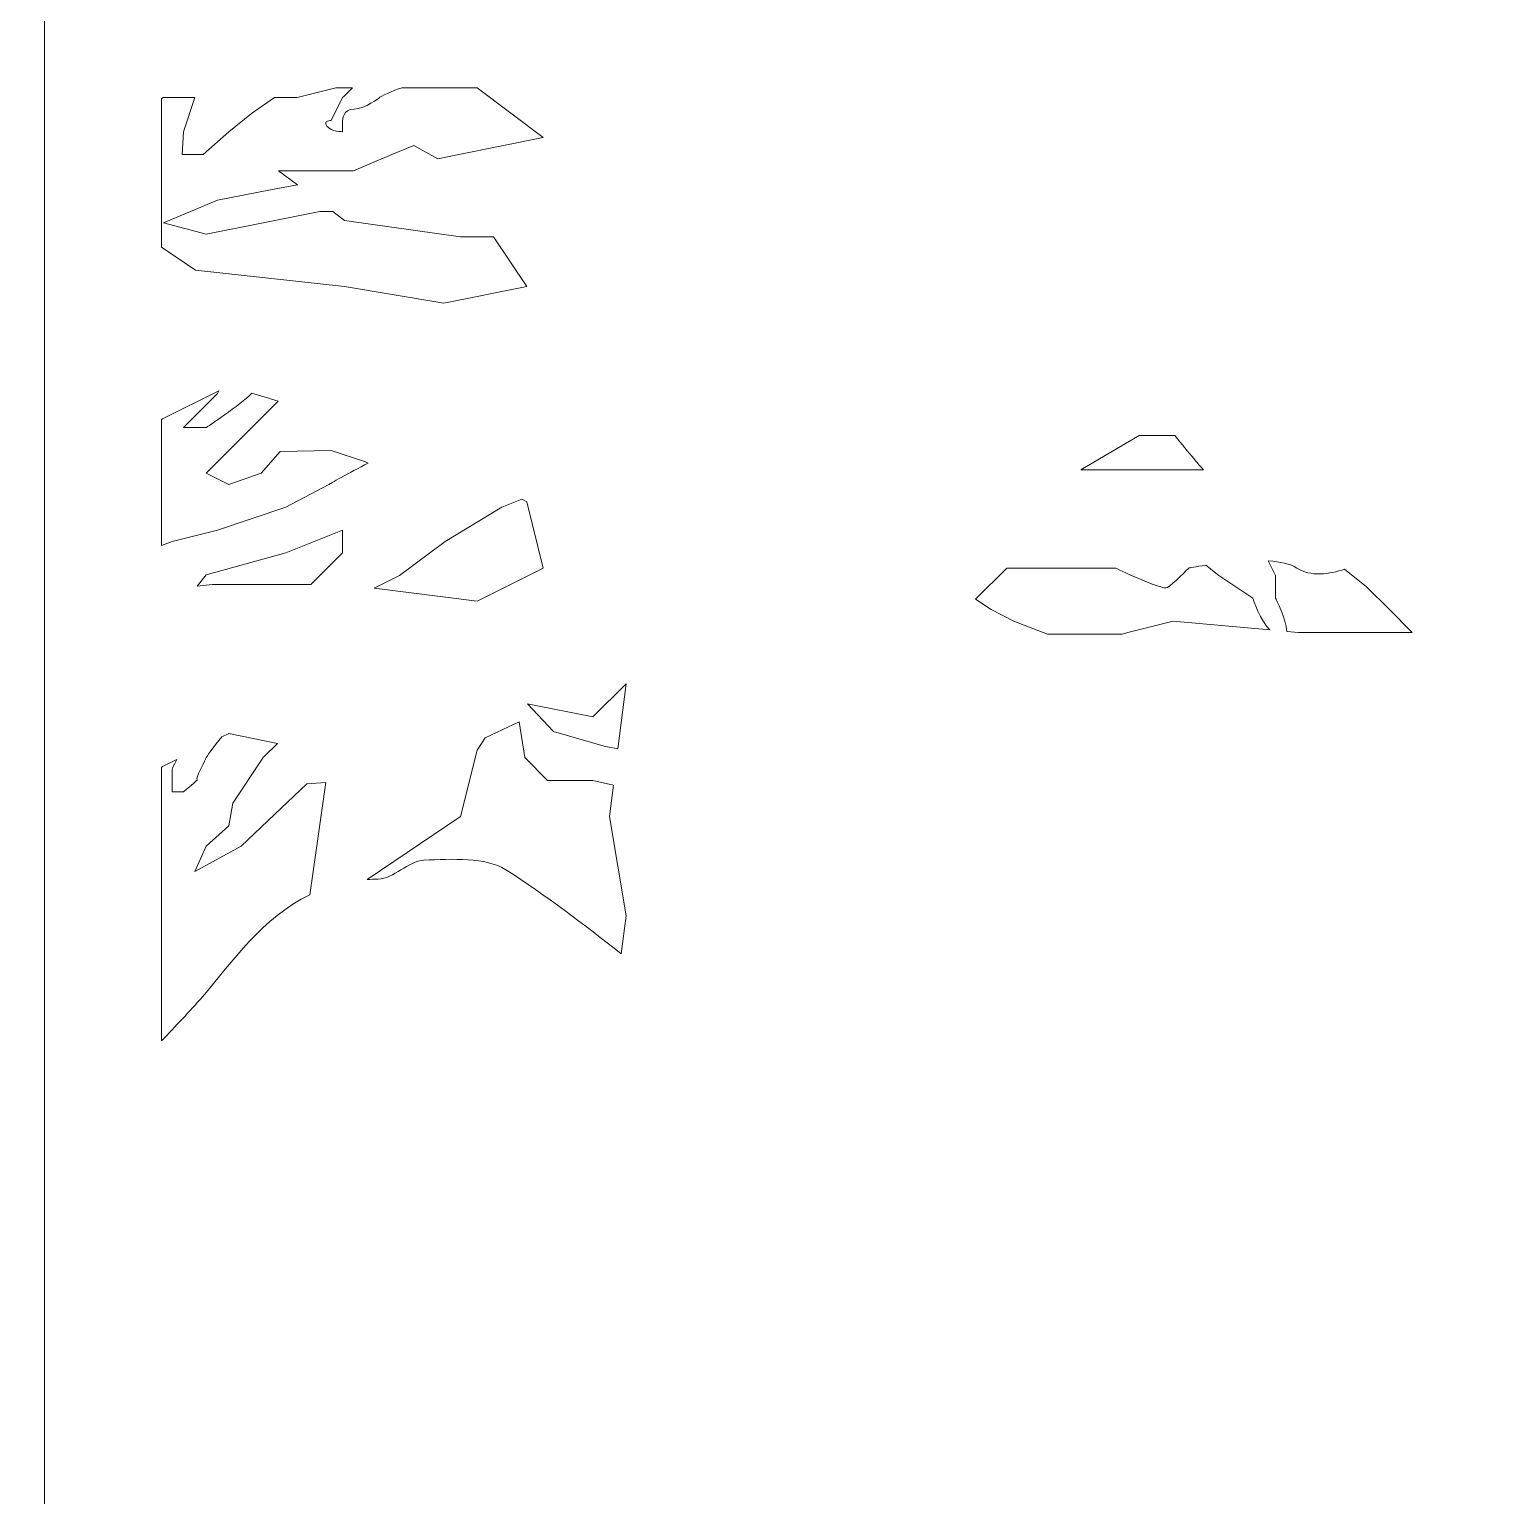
# Model space of a CAD drawing. Extents: x -2 to 9008, y -1000 to 0.
# Drawn here: x 1142.4 to 1392.6, y -749.6 to -499.2 of the extents above; entities that cross this region are included whole.
import ezdxf

# ---------------------------------------------------------------- set-up
doc = ezdxf.new("R2010")
doc.units = 0
doc.header["$MEASUREMENT"] = 0
doc.layers.add('Layer 1', color=7, linetype='Continuous')

# ---------------------------------------------------------------- blocks, each defined once
blk = doc.blocks.new('block 7')
at = {"layer": 'Layer 1', "lineweight": 0}
for points in [[(1201.26, -594.65), (1205.62, -592.47), (1213.39, -586.64), (1223.11, -580.81), (1226.49, -579.46), (1227.34, -579.88), (1230.16, -591.19), (1218.85, -596.85), (1201.26, -594.65)], [(1195.9, -584.7), (1195.9, -588.58), (1190.47, -594.02), (1173.62, -594.02), (1171.03, -594.31), (1172.59, -592.33), (1186.19, -588.58), (1195.9, -584.7)], [(1242.92, -622.04), (1240.59, -621.62), (1231.89, -619.1), (1227.46, -614.4), (1238.65, -616.63), (1244.3, -610.98), (1242.92, -622.04)]]:
    blk.add_lwpolyline(points, dxfattribs=at)
for points, knots in [([(1144.96, 0), (1144.96, 0), (1144.96, -387.67), (1144.96, -387.67), (1144.96, -387.67), (1144.96, -389.9), (1144.96, -389.9), (1144.96, -389.9), (1144.96, -402.58), (1144.96, -402.58), (1144.96, -402.58), (1144.96, -409.55), (1144.96, -409.55), (1144.96, -409.55), (1144.96, -416.56), (1144.96, -416.56), (1144.96, -416.56), (1144.96, -422.52), (1144.96, -422.52), (1144.96, -422.52), (1144.96, -455.49), (1144.96, -455.49), (1144.96, -455.49), (1144.96, -470.32), (1144.96, -470.32), (1144.96, -470.32), (1144.96, -475.2), (1144.96, -475.2), (1144.68, -475.57), (1144.21, -475.88), (1143.44, -475.88), (1142.39, -475.88), (1143.61, -476.45), (1144.96, -476.67), (1144.96, -476.67), (1144.96, -485.16), (1144.96, -485.16), (1144.96, -485.16), (1144.96, -492.24), (1144.96, -492.24), (1144.96, -492.24), (1144.96, -500.31), (1144.96, -500.31), (1144.96, -500.31), (1144.96, -518.7), (1144.96, -518.7), (1144.96, -518.7), (1144.96, -531.82), (1144.96, -531.82), (1144.96, -531.82), (1144.96, -558.91), (1144.96, -558.91), (1144.96, -558.91), (1144.96, -597.92), (1144.96, -597.92), (1144.96, -597.92), (1144.96, -624.27), (1144.96, -624.27), (1144.96, -624.27), (1144.96, -625.85), (1144.96, -625.85), (1144.96, -625.85), (1144.96, -634.75), (1144.96, -634.75), (1144.96, -634.75), (1144.96, -703.41), (1144.96, -703.41), (1144.96, -703.41), (1144.96, -1000), (1144.96, -1000), (1144.96, -1000), (2144.96, -1000), (2144.96, -1000), (2144.96, -1000), (2144.96, -576.68), (2144.96, -576.68), (2144.96, -576.68), (2144.96, 0), (2144.96, 0), (2144.96, 0), (1144.96, 0), (1144.96, 0)], [0, 0, 0, 0, 1, 1, 1, 2, 2, 2, 3, 3, 3, 4, 4, 4, 5, 5, 5, 6, 6, 6, 7, 7, 7, 8, 8, 8, 9, 9, 9, 10, 10, 10, 11, 11, 11, 12, 12, 12, 13, 13, 13, 14, 14, 14, 15, 15, 15, 16, 16, 16, 17, 17, 17, 18, 18, 18, 19, 19, 19, 20, 20, 20, 21, 21, 21, 22, 22, 22, 23, 23, 23, 24, 24, 24, 25, 25, 25, 26, 26, 26, 27, 27, 27, 27]), ([(1216.03, -520.51), (1216.03, -520.51), (1212.15, -521.29), (1212.15, -521.29), (1212.15, -521.29), (1208.06, -519.06), (1208.06, -519.06), (1208.06, -519.06), (1204.32, -520.58), (1204.32, -520.58), (1204.32, -520.58), (1197.77, -523.34), (1197.77, -523.34), (1197.77, -523.34), (1184.93, -523.34), (1184.93, -523.34), (1184.93, -523.34), (1188.16, -525.77), (1188.16, -525.77), (1188.16, -525.77), (1183.6, -526.62), (1183.6, -526.62), (1183.6, -526.62), (1174.53, -528.35), (1174.53, -528.35), (1174.53, -528.35), (1165.32, -532.23), (1165.32, -532.23), (1165.32, -532.23), (1172.59, -534.18), (1172.59, -534.18), (1172.59, -534.18), (1182.3, -532.23), (1182.3, -532.23), (1182.3, -532.23), (1192.01, -530.29), (1192.01, -530.29), (1192.01, -530.29), (1194.2, -530.29), (1194.2, -530.29), (1194.2, -530.29), (1196.24, -531.82), (1196.24, -531.82), (1196.24, -531.82), (1216.03, -534.65), (1216.03, -534.65), (1221.68, -534.65), (1221.68, -534.65), (1221.68, -534.65), (1221.68, -534.65), (1227.34, -543.13), (1227.34, -543.13), (1227.34, -543.13), (1213.2, -545.96), (1213.2, -545.96), (1213.2, -545.96), (1196.24, -543.13), (1196.24, -543.13), (1196.24, -543.13), (1170.79, -540.3), (1170.79, -540.3), (1170.79, -540.3), (1164.96, -536.42), (1164.96, -536.42), (1164.96, -536.42), (1164.96, -511.07), (1164.96, -511.07), (1165.05, -511), (1165.14, -510.93), (1165.24, -510.86), (1165.24, -510.86), (1170.64, -510.86), (1170.64, -510.86), (1170.64, -510.86), (1168.7, -516.69), (1168.7, -516.69), (1168.7, -516.69), (1168.48, -520.58), (1168.48, -520.58), (1168.48, -520.58), (1172.08, -520.58), (1172.08, -520.58), (1172.08, -520.58), (1176.47, -516.69), (1176.47, -516.69), (1176.47, -516.69), (1180.36, -513.59), (1180.36, -513.59), (1180.36, -513.59), (1184.24, -510.86), (1184.24, -510.86), (1184.24, -510.86), (1188.13, -510.86), (1188.13, -510.86), (1188.13, -510.86), (1194.76, -509.2), (1194.76, -509.2), (1194.76, -509.2), (1197.56, -509.2), (1197.56, -509.2), (1197.14, -509.62), (1195.9, -510.86), (1195.9, -510.86), (1195.9, -510.86), (1193.96, -514.75), (1193.96, -514.75), (1193.96, -514.75), (1192.45, -514.75), (1193.2, -515.72), (1193.96, -516.69), (1195.9, -516.69), (1195.9, -516.69), (1195.9, -516.69), (1195.9, -514.75), (1195.9, -514.75), (1195.9, -514.75), (1195.9, -512.81), (1197.84, -512.81), (1199.79, -512.81), (1202.17, -510.86), (1202.17, -510.86), (1202.17, -510.86), (1204.54, -509.49), (1206.05, -509.2), (1206.05, -509.2), (1218.85, -509.2), (1218.85, -509.2), (1218.85, -509.2), (1230.16, -517.68), (1230.16, -517.68), (1230.16, -517.68), (1216.03, -520.51), (1216.03, -520.51)], [0, 0, 0, 0, 1, 1, 1, 2, 2, 2, 3, 3, 3, 4, 4, 4, 5, 5, 5, 6, 6, 6, 7, 7, 7, 8, 8, 8, 9, 9, 9, 10, 10, 10, 11, 11, 11, 12, 12, 12, 13, 13, 13, 14, 14, 14, 15, 15, 15, 16, 16, 16, 17, 17, 17, 18, 18, 18, 19, 19, 19, 20, 20, 20, 21, 21, 21, 22, 22, 22, 23, 23, 23, 24, 24, 24, 25, 25, 25, 26, 26, 26, 27, 27, 27, 28, 28, 28, 29, 29, 29, 30, 30, 30, 31, 31, 31, 32, 32, 32, 33, 33, 33, 34, 34, 34, 35, 35, 35, 36, 36, 36, 37, 37, 37, 38, 38, 38, 39, 39, 39, 40, 40, 40, 41, 41, 41, 42, 42, 42, 43, 43, 43, 44, 44, 44, 44]), ([(1172.59, -567.21), (1172.59, -567.21), (1178.41, -563.33), (1180.36, -561.38), (1180.37, -561.37), (1180.39, -561.36), (1180.4, -561.35), (1181.9, -561.81), (1183.41, -562.26), (1184.89, -562.68), (1184.89, -562.68), (1172.59, -574.98), (1172.59, -574.98), (1172.59, -574.98), (1176.47, -576.93), (1176.47, -576.93), (1176.47, -576.93), (1182.01, -574.98), (1182.01, -574.98), (1182.01, -574.98), (1185.21, -571.31), (1185.21, -571.31), (1185.21, -571.31), (1193.96, -571.1), (1193.96, -571.1), (1193.96, -571.1), (1199.79, -573.04), (1199.79, -573.04), (1199.79, -573.04), (1200.27, -573.28), (1200.27, -573.28), (1196.99, -574.93), (1193.53, -576.93), (1193.53, -576.93), (1193.53, -576.93), (1186.19, -580.81), (1186.19, -580.81), (1186.19, -580.81), (1174.53, -584.7), (1174.53, -584.7), (1174.53, -584.7), (1166.76, -586.64), (1166.76, -586.64), (1166.76, -586.64), (1164.96, -587.36), (1164.96, -587.36), (1164.96, -587.36), (1164.96, -565.77), (1164.96, -565.77), (1165.08, -565.75), (1165.14, -565.74), (1165.14, -565.74), (1165.14, -565.74), (1174.75, -560.94), (1174.75, -560.94), (1174.75, -560.94), (1174.53, -561.38), (1174.53, -561.38), (1174.53, -561.38), (1170.64, -565.27), (1170.64, -565.27), (1170.64, -565.27), (1168.7, -567.21), (1168.7, -567.21), (1168.7, -567.21), (1172.59, -567.21), (1172.59, -567.21)], [0, 0, 0, 0, 1, 1, 1, 2, 2, 2, 3, 3, 3, 4, 4, 4, 5, 5, 5, 6, 6, 6, 7, 7, 7, 8, 8, 8, 9, 9, 9, 10, 10, 10, 11, 11, 11, 12, 12, 12, 13, 13, 13, 14, 14, 14, 15, 15, 15, 16, 16, 16, 17, 17, 17, 18, 18, 18, 19, 19, 19, 20, 20, 20, 21, 21, 21, 22, 22, 22, 22]), ([(1321.99, -574.44), (1321.99, -574.44), (1331.94, -568.57), (1331.94, -568.57), (1331.94, -568.57), (1338.02, -568.57), (1338.02, -568.57), (1340.41, -571.47), (1342.61, -574.17), (1342.93, -574.44), (1342.93, -574.44), (1321.99, -574.44), (1321.99, -574.44)], [0, 0, 0, 0, 1, 1, 1, 2, 2, 2, 3, 3, 3, 4, 4, 4, 4]), ([(1327.86, -591.19), (1327.86, -591.19), (1335.92, -595.06), (1336.76, -594.54), (1337.59, -594.02), (1340.42, -591.19), (1340.42, -591.19), (1340.42, -591.19), (1341.58, -590.96), (1343.31, -590.7), (1343.31, -590.7), (1345.52, -592.47), (1345.52, -592.47), (1345.52, -592.47), (1351.35, -596.36), (1351.35, -596.36), (1351.35, -596.36), (1352.7, -600.4), (1354.27, -601.75), (1354.27, -601.75), (1337.75, -600.24), (1337.75, -600.24), (1337.75, -600.24), (1329.97, -602.18), (1329.97, -602.18), (1329.97, -602.18), (1329.03, -602.5), (1329.03, -602.5), (1329.03, -602.5), (1316.3, -602.5), (1316.3, -602.5), (1316.3, -602.5), (1310.54, -600.24), (1310.54, -600.24), (1310.54, -600.24), (1306.66, -598.3), (1306.66, -598.3), (1306.66, -598.3), (1303.99, -596.52), (1303.99, -596.52), (1303.99, -596.52), (1309.33, -591.19), (1309.33, -591.19), (1309.33, -591.19), (1327.86, -591.19), (1327.86, -591.19)], [0, 0, 0, 0, 1, 1, 1, 2, 2, 2, 3, 3, 3, 4, 4, 4, 5, 5, 5, 6, 6, 6, 7, 7, 7, 8, 8, 8, 9, 9, 9, 10, 10, 10, 11, 11, 11, 12, 12, 12, 13, 13, 13, 14, 14, 14, 15, 15, 15, 15]), ([(1353.99, -589.99), (1356.01, -590.11), (1357.77, -590.46), (1358.85, -591.19), (1361.16, -592.75), (1364.49, -592.21), (1367.02, -591.4), (1367.02, -591.4), (1370.78, -594.41), (1370.78, -594.41), (1370.78, -594.41), (1374.66, -598.3), (1374.66, -598.3), (1374.66, -598.3), (1378.55, -602.18), (1378.55, -602.18), (1378.55, -602.18), (1359.12, -602.18), (1359.12, -602.18), (1359.12, -602.18), (1357.16, -602.01), (1357.16, -602.01), (1357.06, -600.02), (1355.24, -596.36), (1355.24, -596.36), (1355.24, -596.36), (1355.24, -592.47), (1355.24, -592.47), (1355.24, -592.47), (1353.99, -589.99), (1353.99, -589.99)], [0, 0, 0, 0, 1, 1, 1, 2, 2, 2, 3, 3, 3, 4, 4, 4, 5, 5, 5, 6, 6, 6, 7, 7, 7, 8, 8, 8, 9, 9, 9, 10, 10, 10, 10]), ([(1216.03, -633.6), (1216.03, -633.6), (1218.85, -622.29), (1218.85, -622.29), (1218.85, -622.29), (1220.24, -620.21), (1220.24, -620.21), (1220.24, -620.21), (1226.06, -617.45), (1226.06, -617.45), (1226.06, -617.45), (1226.99, -623.56), (1226.99, -623.56), (1226.99, -623.56), (1230.88, -627.45), (1230.88, -627.45), (1230.88, -627.45), (1238.65, -627.45), (1238.65, -627.45), (1238.65, -627.45), (1242.13, -628.29), (1242.13, -628.29), (1242.13, -628.29), (1241.47, -633.6), (1241.47, -633.6), (1241.47, -633.6), (1244.3, -650.56), (1244.3, -650.56), (1244.3, -650.56), (1243.49, -657.07), (1243.49, -657.07), (1237.12, -652.04), (1230.64, -647.13), (1223.77, -642.71), (1220.4, -640.53), (1214.49, -640.89), (1209.79, -641.08), (1207.12, -641.19), (1204.58, -644.29), (1201.96, -644.32), (1201.32, -644.33), (1200.71, -644.36), (1200.1, -644.4), (1200.1, -644.4), (1216.03, -633.6), (1216.03, -633.6)], [0, 0, 0, 0, 1, 1, 1, 2, 2, 2, 3, 3, 3, 4, 4, 4, 5, 5, 5, 6, 6, 6, 7, 7, 7, 8, 8, 8, 9, 9, 9, 10, 10, 10, 11, 11, 11, 12, 12, 12, 13, 13, 13, 14, 14, 14, 15, 15, 15, 15]), ([(1164.96, -625.25), (1164.96, -625.25), (1165.14, -625.11), (1165.14, -625.11), (1165.14, -625.11), (1167.58, -623.9), (1167.58, -623.9), (1167.08, -624.85), (1166.76, -625.5), (1166.76, -625.5), (1166.76, -625.5), (1166.76, -629.39), (1166.76, -629.39), (1166.76, -629.39), (1168.7, -629.39), (1168.7, -629.39), (1168.7, -629.39), (1171.4, -627.23), (1171.03, -627.34), (1170.64, -627.45), (1172.59, -623.56), (1172.59, -623.56), (1172.59, -623.56), (1173.85, -621.67), (1175.29, -620.04), (1175.29, -620.04), (1176.45, -619.46), (1176.45, -619.46), (1176.45, -619.46), (1184.8, -621.13), (1184.8, -621.13), (1183.44, -622.43), (1182.3, -623.56), (1182.3, -623.56), (1182.3, -623.56), (1177.12, -631.33), (1177.12, -631.33), (1177.12, -631.33), (1176.47, -635.22), (1176.47, -635.22), (1176.47, -635.22), (1172.59, -638.67), (1172.59, -638.67), (1172.59, -638.67), (1170.64, -642.99), (1170.64, -642.99), (1170.64, -642.99), (1178.56, -638.67), (1178.56, -638.67), (1178.56, -638.67), (1184.24, -633.28), (1184.24, -633.28), (1184.24, -633.28), (1189.78, -628.06), (1189.78, -628.06), (1189.78, -628.06), (1193.03, -627.82), (1193.03, -627.82), (1193.03, -627.82), (1190.29, -646.99), (1190.29, -646.99), (1182.17, -650.91), (1177.09, -658.43), (1171.95, -664.4), (1169.77, -666.93), (1167.36, -669.4), (1164.96, -671.94), (1164.96, -671.94), (1164.96, -625.25), (1164.96, -625.25)], [0, 0, 0, 0, 1, 1, 1, 2, 2, 2, 3, 3, 3, 4, 4, 4, 5, 5, 5, 6, 6, 6, 7, 7, 7, 8, 8, 8, 9, 9, 9, 10, 10, 10, 11, 11, 11, 12, 12, 12, 13, 13, 13, 14, 14, 14, 15, 15, 15, 16, 16, 16, 17, 17, 17, 18, 18, 18, 19, 19, 19, 20, 20, 20, 21, 21, 21, 22, 22, 22, 23, 23, 23, 23])]:
    blk.add_open_spline(points, degree=3, knots=knots, dxfattribs=at)

msp = doc.modelspace()

# ---------------------------------------------------------------- block references
at = {"layer": 'Layer 1'}
msp.add_blockref('block 7', (0, 0), dxfattribs=at)

doc.saveas('drawing.dxf')
